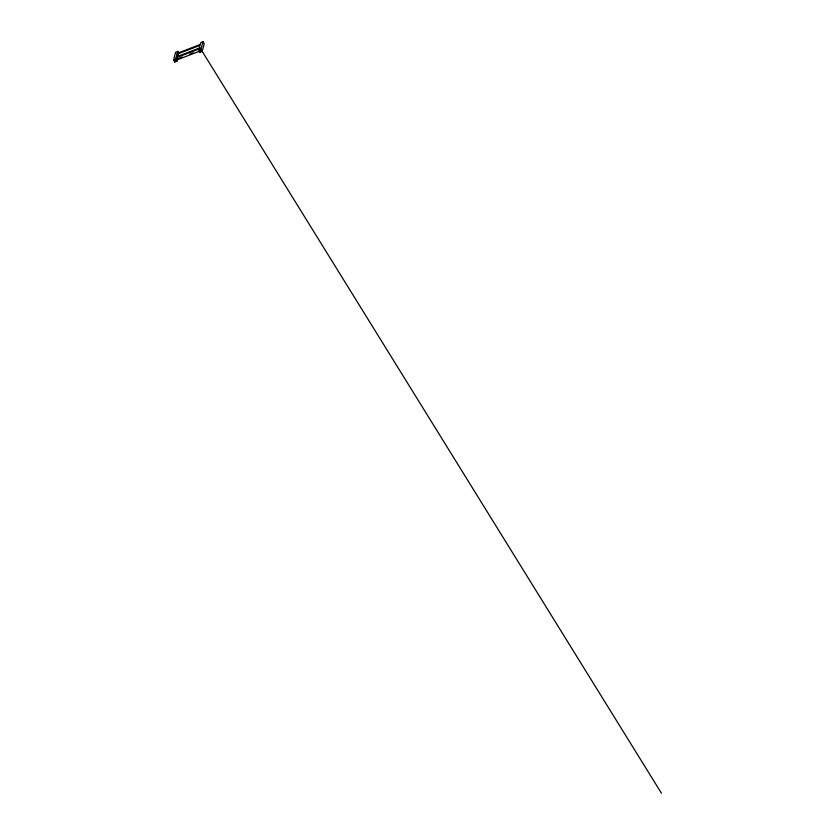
<?xml version="1.0" encoding="UTF-8"?>
<svg xmlns="http://www.w3.org/2000/svg" width="835" height="835" viewBox="0 0 835 835"><rect width="100%" height="100%" fill="white"/><g stroke="black" fill="none" stroke-linecap="round" stroke-linejoin="round"><path stroke-width="1.25" d="M177.594 58.867L176.999 61.143L174.776 61.988L173.544 60.016L175.58 52.261L177.813 51.415L179.034 53.388M174.776 61.988L175.642 58.669M176.999 61.143L175.778 59.16L177.813 51.415M178.544 55.256L177.312 53.283L200.285 44.474L200.776 42.606L202.999 41.75L204.22 43.723L202.185 51.478L199.962 52.334L198.74 50.361L199.106 48.952L176.143 57.751L177.364 59.734L200.327 50.925M199.962 52.334L200.557 50.058L199.335 48.086L200.056 45.34L177.093 54.15L178.314 56.122M202.999 41.75L200.964 49.505L198.74 50.361M176.373 56.895L200.066 47.783M173.544 60.016L175.778 59.16M178.805 58.398L182.427 57.01M189.681 54.233L193.302 52.835M201.005 49.442L661.456 793.25"/></g></svg>
